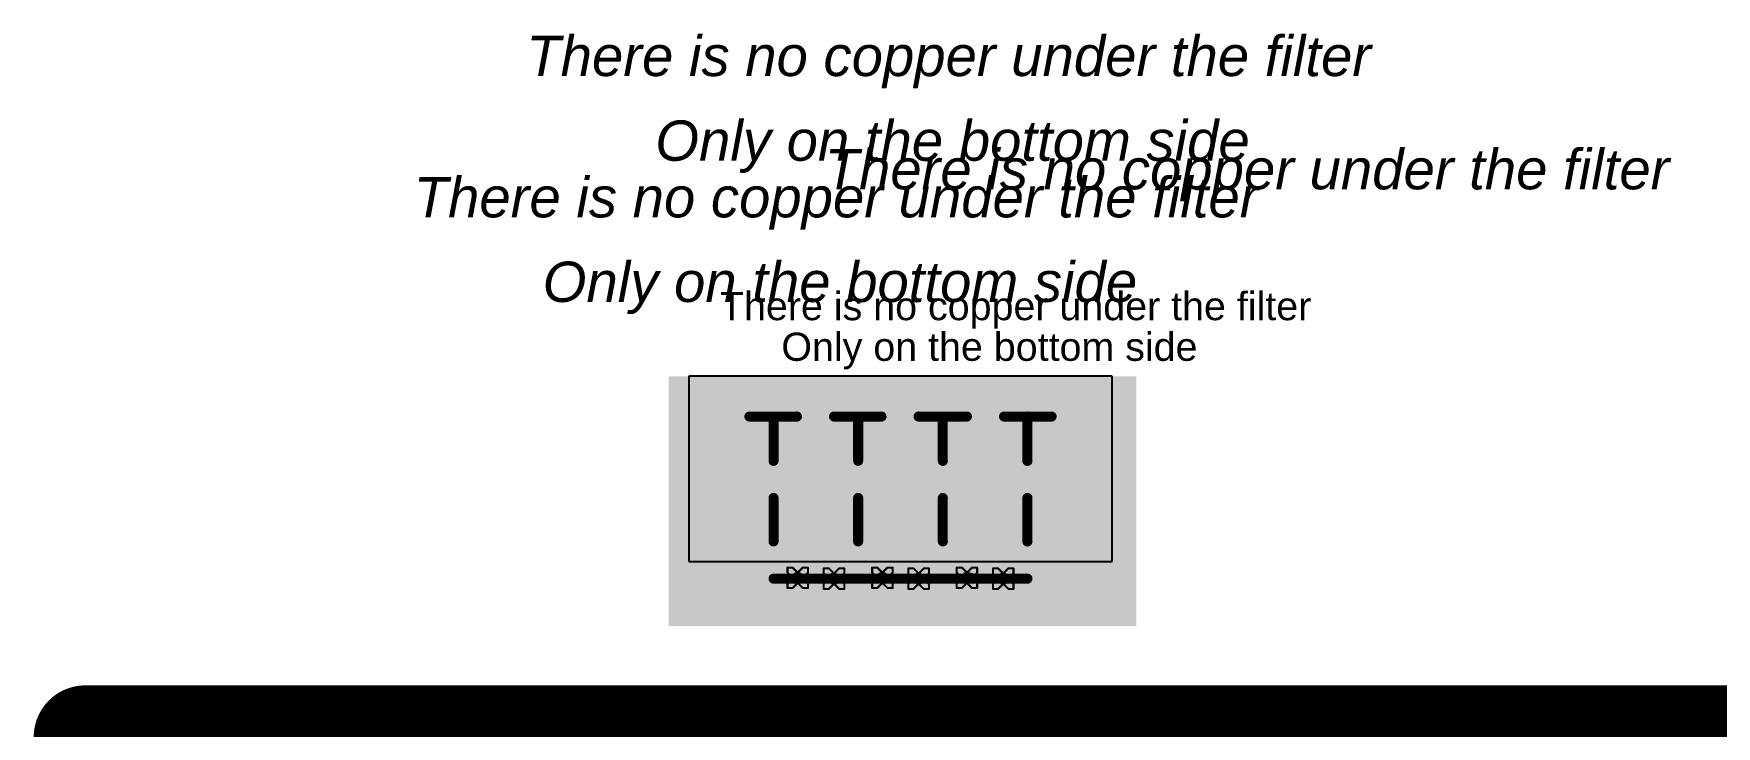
# Model space of a CAD drawing. Header units: inches. Extents: x -0.3 to 12.2, y -3.2 to 4.4.
# Drawn here: x -0.021 to 1.623, y 3.456 to 4.132 of the extents above; entities that cross this region are included whole.
import ezdxf

# ---------------------------------------------------------------- set-up
doc = ezdxf.new("R2010")
doc.units = ezdxf.units.IN
doc.header["$MEASUREMENT"] = 0
for name, color, linetype in [('Board', 76, 'Continuous'), ('Bottom Layer_L8', 5, 'Continuous'), ('FAB_DWG_INFO', 1, 'Continuous'), ('Inner_L3', 76, 'Continuous'), ('Inner_L6', 156, 'Continuous'), ('Keep-Out Layer', 6, 'Continuous'), ('Plane_L2', 76, 'Continuous'), ('Plane_L4', 136, 'Continuous'), ('Plane_L5', 16, 'Continuous'), ('Plane_L7', 216, 'Continuous'), ('Top Overlay', 2, 'Continuous'), ('TOP_L1', 1, 'Continuous'), ('Via Holes', 16, 'Continuous')]:
    doc.layers.add(name, color=color, linetype=linetype)
doc.styles.add('Arial', font='', dxfattribs={"height": 0.2})
doc.styles.add('Arial_Italic', font='', dxfattribs={"height": 0.2})
doc.styles.get('Arial').set_extended_font_data('Arial')
doc.styles.get('Arial_Italic').set_extended_font_data('Arial', italic=True)

msp = doc.modelspace()

# ---------------------------------------------------------------- hatches: boundary and pattern name
at = {"layer": 'Bottom Layer_L8'}
msp.add_hatch(color=5, dxfattribs=at).paths.add_polyline_path([(0.6, 3.5536), (1.0567, 3.5536), (1.0567, 3.7977), (0.6, 3.7977)])
h = msp.add_hatch(color=5, dxfattribs=at)
edge = h.paths.add_edge_path()
edge.add_arc((0.726, 3.6008), 0.0128, 0, 360)
h = msp.add_hatch(color=5, dxfattribs=at)
edge = h.paths.add_edge_path()
edge.add_arc((0.7614, 3.6), 0.0128, 0, 360)
h = msp.add_hatch(color=5, dxfattribs=at)
edge = h.paths.add_edge_path()
edge.add_arc((0.8087, 3.6008), 0.0128, 0, 360)
h = msp.add_hatch(color=5, dxfattribs=at)
edge = h.paths.add_edge_path()
edge.add_arc((0.8441, 3.6), 0.0128, 0, 360)
h = msp.add_hatch(color=5, dxfattribs=at)
edge = h.paths.add_edge_path()
edge.add_arc((0.8913, 3.6008), 0.0128, 0, 360)
h = msp.add_hatch(color=5, dxfattribs=at)
edge = h.paths.add_edge_path()
edge.add_arc((0.9268, 3.6), 0.0128, 0, 360)
at = {"layer": 'Inner_L3'}
h = msp.add_hatch(color=76, dxfattribs=at)
edge = h.paths.add_edge_path()
edge.add_arc((0.726, 3.6008), 0.0128, 0, 360)
h = msp.add_hatch(color=76, dxfattribs=at)
edge = h.paths.add_edge_path()
edge.add_arc((0.7614, 3.6), 0.0128, 0, 360)
h = msp.add_hatch(color=76, dxfattribs=at)
edge = h.paths.add_edge_path()
edge.add_arc((0.8087, 3.6008), 0.0128, 0, 360)
h = msp.add_hatch(color=76, dxfattribs=at)
edge = h.paths.add_edge_path()
edge.add_arc((0.8441, 3.6), 0.0128, 0, 360)
h = msp.add_hatch(color=76, dxfattribs=at)
edge = h.paths.add_edge_path()
edge.add_arc((0.8913, 3.6008), 0.0128, 0, 360)
h = msp.add_hatch(color=76, dxfattribs=at)
edge = h.paths.add_edge_path()
edge.add_arc((0.9268, 3.6), 0.0128, 0, 360)
at = {"layer": 'Inner_L6'}
h = msp.add_hatch(color=156, dxfattribs=at)
edge = h.paths.add_edge_path()
edge.add_arc((0.726, 3.6008), 0.0128, 0, 360)
h = msp.add_hatch(color=156, dxfattribs=at)
edge = h.paths.add_edge_path()
edge.add_arc((0.7614, 3.6), 0.0128, 0, 360)
h = msp.add_hatch(color=156, dxfattribs=at)
edge = h.paths.add_edge_path()
edge.add_arc((0.8087, 3.6008), 0.0128, 0, 360)
h = msp.add_hatch(color=156, dxfattribs=at)
edge = h.paths.add_edge_path()
edge.add_arc((0.8441, 3.6), 0.0128, 0, 360)
h = msp.add_hatch(color=156, dxfattribs=at)
edge = h.paths.add_edge_path()
edge.add_arc((0.8913, 3.6008), 0.0128, 0, 360)
h = msp.add_hatch(color=156, dxfattribs=at)
edge = h.paths.add_edge_path()
edge.add_arc((0.9268, 3.6), 0.0128, 0, 360)
at = {"layer": 'Plane_L2'}
h = msp.add_hatch(color=76, dxfattribs=at)
edge = h.paths.add_edge_path()
edge.add_arc((0.726, 3.6008), 0.0179, 0, 360)
h = msp.add_hatch(color=76, dxfattribs=at)
edge = h.paths.add_edge_path()
edge.add_arc((0.7614, 3.6), 0.0179, 0, 360)
h = msp.add_hatch(color=76, dxfattribs=at)
edge = h.paths.add_edge_path()
edge.add_arc((0.8087, 3.6008), 0.0179, 0, 360)
h = msp.add_hatch(color=76, dxfattribs=at)
edge = h.paths.add_edge_path()
edge.add_arc((0.8441, 3.6), 0.0179, 0, 360)
h = msp.add_hatch(color=76, dxfattribs=at)
edge = h.paths.add_edge_path()
edge.add_arc((0.8913, 3.6008), 0.0179, 0, 360)
h = msp.add_hatch(color=76, dxfattribs=at)
edge = h.paths.add_edge_path()
edge.add_arc((0.9268, 3.6), 0.0179, 0, 360)
at = {"layer": 'Plane_L4'}
h = msp.add_hatch(color=136, dxfattribs=at)
edge = h.paths.add_edge_path()
edge.add_arc((0.726, 3.6008), 0.0179, 0, 360)
h = msp.add_hatch(color=136, dxfattribs=at)
edge = h.paths.add_edge_path()
edge.add_arc((0.7614, 3.6), 0.0179, 0, 360)
h = msp.add_hatch(color=136, dxfattribs=at)
edge = h.paths.add_edge_path()
edge.add_arc((0.8087, 3.6008), 0.0179, 0, 360)
h = msp.add_hatch(color=136, dxfattribs=at)
edge = h.paths.add_edge_path()
edge.add_arc((0.8441, 3.6), 0.0179, 0, 360)
h = msp.add_hatch(color=136, dxfattribs=at)
edge = h.paths.add_edge_path()
edge.add_arc((0.8913, 3.6008), 0.0179, 0, 360)
h = msp.add_hatch(color=136, dxfattribs=at)
edge = h.paths.add_edge_path()
edge.add_arc((0.9268, 3.6), 0.0179, 0, 360)
at = {"layer": 'Plane_L5'}
h = msp.add_hatch(color=16, dxfattribs=at)
edge = h.paths.add_edge_path()
edge.add_arc((0.726, 3.6008), 0.0179, 0, 360)
h = msp.add_hatch(color=16, dxfattribs=at)
edge = h.paths.add_edge_path()
edge.add_arc((0.7614, 3.6), 0.0179, 0, 360)
h = msp.add_hatch(color=16, dxfattribs=at)
edge = h.paths.add_edge_path()
edge.add_arc((0.8087, 3.6008), 0.0179, 0, 360)
h = msp.add_hatch(color=16, dxfattribs=at)
edge = h.paths.add_edge_path()
edge.add_arc((0.8441, 3.6), 0.0179, 0, 360)
h = msp.add_hatch(color=16, dxfattribs=at)
edge = h.paths.add_edge_path()
edge.add_arc((0.8913, 3.6008), 0.0179, 0, 360)
h = msp.add_hatch(color=16, dxfattribs=at)
edge = h.paths.add_edge_path()
edge.add_arc((0.9268, 3.6), 0.0179, 0, 360)
at = {"layer": 'Plane_L7'}
h = msp.add_hatch(color=216, dxfattribs=at)
edge = h.paths.add_edge_path()
edge.add_arc((0.726, 3.6008), 0.0179, 0, 360)
h = msp.add_hatch(color=216, dxfattribs=at)
edge = h.paths.add_edge_path()
edge.add_arc((0.7614, 3.6), 0.0179, 0, 360)
h = msp.add_hatch(color=216, dxfattribs=at)
edge = h.paths.add_edge_path()
edge.add_arc((0.8087, 3.6008), 0.0179, 0, 360)
h = msp.add_hatch(color=216, dxfattribs=at)
edge = h.paths.add_edge_path()
edge.add_arc((0.8441, 3.6), 0.0179, 0, 360)
h = msp.add_hatch(color=216, dxfattribs=at)
edge = h.paths.add_edge_path()
edge.add_arc((0.8913, 3.6008), 0.0179, 0, 360)
h = msp.add_hatch(color=216, dxfattribs=at)
edge = h.paths.add_edge_path()
edge.add_arc((0.9268, 3.6), 0.0179, 0, 360)
at = {"layer": 'TOP_L1'}
h = msp.add_hatch(color=1, dxfattribs=at)
edge = h.paths.add_edge_path()
edge.add_arc((0.726, 3.6008), 0.0128, 0, 360)
h = msp.add_hatch(color=1, dxfattribs=at)
edge = h.paths.add_edge_path()
edge.add_arc((0.7614, 3.6), 0.0128, 0, 360)
h = msp.add_hatch(color=1, dxfattribs=at)
edge = h.paths.add_edge_path()
edge.add_arc((0.8087, 3.6008), 0.0128, 0, 360)
h = msp.add_hatch(color=1, dxfattribs=at)
edge = h.paths.add_edge_path()
edge.add_arc((0.8441, 3.6), 0.0128, 0, 360)
h = msp.add_hatch(color=1, dxfattribs=at)
edge = h.paths.add_edge_path()
edge.add_arc((0.8913, 3.6008), 0.0128, 0, 360)
h = msp.add_hatch(color=1, dxfattribs=at)
edge = h.paths.add_edge_path()
edge.add_arc((0.9268, 3.6), 0.0128, 0, 360)
at = {"layer": 'Via Holes'}
h = msp.add_hatch(color=7, dxfattribs=at)
edge = h.paths.add_edge_path()
edge.add_arc((0.726, 3.6008), 0.00591, 0, 360)
h = msp.add_hatch(color=7, dxfattribs=at)
edge = h.paths.add_edge_path()
edge.add_arc((0.7614, 3.6), 0.00591, 0, 360)
h = msp.add_hatch(color=7, dxfattribs=at)
edge = h.paths.add_edge_path()
edge.add_arc((0.8087, 3.6008), 0.00591, 0, 360)
h = msp.add_hatch(color=7, dxfattribs=at)
edge = h.paths.add_edge_path()
edge.add_arc((0.8441, 3.6), 0.00591, 0, 360)
h = msp.add_hatch(color=7, dxfattribs=at)
edge = h.paths.add_edge_path()
edge.add_arc((0.8913, 3.6008), 0.00591, 0, 360)
h = msp.add_hatch(color=7, dxfattribs=at)
edge = h.paths.add_edge_path()
edge.add_arc((0.9268, 3.6), 0.00591, 0, 360)

# ---------------------------------------------------------------- linework, layer by layer
at = {"layer": 'Board'}
for points in [[(0.0017, 3.4339, 0.001, 0.001, -0.530713), (0.03, 3.4758, 0.001, 0.001, 0)], [(0.03, 3.4758, 0.001, 0.001, 0), (3.967, 3.4758, 0.001, 0.001, 0)], [(0.03, 3.4758, 0.001, 0.001, 0), (0.03, 3.4758, 0.001, 0.001, 0)]]:
    msp.add_lwpolyline(points, format="xyseb", dxfattribs=at)
msp.add_lwpolyline([(0.0298, 3.4758, 0.0005, 0.0005, 1), (0.0303, 3.4758, 0.0005, 0.0005, 1)], format="xyseb", close=True, dxfattribs=at)
msp.add_lwpolyline([(0.0298, 3.4758, 0.0005, 0.0005, 1), (0.0303, 3.4758, 0.0005, 0.0005, 1)], format="xyseb", close=True, dxfattribs=at)
msp.add_lwpolyline([(0.0298, 3.4758, 0.0005, 0.0005, 1), (0.0303, 3.4758, 0.0005, 0.0005, 1)], format="xyseb", close=True, dxfattribs=at)
msp.add_lwpolyline([(0.0298, 3.4758, 0.0005, 0.0005, 1), (0.0303, 3.4758, 0.0005, 0.0005, 1)], format="xyseb", close=True, dxfattribs=at)
at = {"layer": 'Bottom Layer_L8'}
for points in [[(0.726, 3.6008, 0.00984, 0.00984, 0), (0.7268, 3.6, 0.00984, 0.00984, 0)], [(0.7268, 3.6, 0.00984, 0.00984, 0), (0.7614, 3.6, 0.00984, 0.00984, 0)], [(0.8087, 3.6008, 0.00984, 0.00984, 0), (0.8094, 3.6, 0.00984, 0.00984, 0)], [(0.8094, 3.6, 0.00984, 0.00984, 0), (0.8441, 3.6, 0.00984, 0.00984, 0)], [(0.8913, 3.6008, 0.00984, 0.00984, 0), (0.8953, 3.6008, 0.00984, 0.00984, 0)], [(0.8953, 3.6008, 0.00984, 0.00984, 0), (0.8961, 3.6, 0.00984, 0.00984, 0)], [(0.8961, 3.6, 0.00984, 0.00984, 0), (0.9268, 3.6, 0.00984, 0.00984, 0)]]:
    msp.add_lwpolyline(points, format="xyseb", dxfattribs=at)
for points in [[(0.7235, 3.6008, 0.00492, 0.00492, 1), (0.7284, 3.6008, 0.00492, 0.00492, 1)], [(0.7243, 3.6, 0.00492, 0.00492, 1), (0.7292, 3.6, 0.00492, 0.00492, 1)], [(0.7243, 3.6, 0.00492, 0.00492, 1), (0.7292, 3.6, 0.00492, 0.00492, 1)], [(0.759, 3.6, 0.00492, 0.00492, 1), (0.7639, 3.6, 0.00492, 0.00492, 1)], [(0.8062, 3.6008, 0.00492, 0.00492, 1), (0.8111, 3.6008, 0.00492, 0.00492, 1)], [(0.807, 3.6, 0.00492, 0.00492, 1), (0.8119, 3.6, 0.00492, 0.00492, 1)], [(0.807, 3.6, 0.00492, 0.00492, 1), (0.8119, 3.6, 0.00492, 0.00492, 1)], [(0.8416, 3.6, 0.00492, 0.00492, 1), (0.8466, 3.6, 0.00492, 0.00492, 1)], [(0.8889, 3.6008, 0.00492, 0.00492, 1), (0.8938, 3.6008, 0.00492, 0.00492, 1)], [(0.8928, 3.6008, 0.00492, 0.00492, 1), (0.8977, 3.6008, 0.00492, 0.00492, 1)], [(0.8928, 3.6008, 0.00492, 0.00492, 1), (0.8977, 3.6008, 0.00492, 0.00492, 1)], [(0.8936, 3.6, 0.00492, 0.00492, 1), (0.8985, 3.6, 0.00492, 0.00492, 1)], [(0.8936, 3.6, 0.00492, 0.00492, 1), (0.8985, 3.6, 0.00492, 0.00492, 1)], [(0.9243, 3.6, 0.00492, 0.00492, 1), (0.9292, 3.6, 0.00492, 0.00492, 1)]]:
    msp.add_lwpolyline(points, format="xyseb", close=True, dxfattribs=at)
at = {"layer": 'FAB_DWG_INFO'}
for points in [[(0.716, 3.6058, 0.002, 0.002, 0), (0.716, 3.6108, 0.002, 0.002, 0)], [(0.716, 3.6108, 0.002, 0.002, 0), (0.721, 3.6108, 0.002, 0.002, 0)], [(0.716, 3.6058, 0.002, 0.002, 0), (0.721, 3.6008, 0.002, 0.002, 0)], [(0.716, 3.5958, 0.002, 0.002, 0), (0.721, 3.6008, 0.002, 0.002, 0)], [(0.721, 3.6108, 0.002, 0.002, 0), (0.726, 3.6058, 0.002, 0.002, 0)], [(0.726, 3.6058, 0.002, 0.002, 0), (0.731, 3.6108, 0.002, 0.002, 0)], [(0.731, 3.6108, 0.002, 0.002, 0), (0.736, 3.6108, 0.002, 0.002, 0)], [(0.731, 3.6008, 0.002, 0.002, 0), (0.736, 3.6058, 0.002, 0.002, 0)], [(0.731, 3.6008, 0.002, 0.002, 0), (0.736, 3.5958, 0.002, 0.002, 0)], [(0.736, 3.6058, 0.002, 0.002, 0), (0.736, 3.6108, 0.002, 0.002, 0)], [(0.7514, 3.605, 0.002, 0.002, 0), (0.7514, 3.61, 0.002, 0.002, 0)], [(0.7514, 3.61, 0.002, 0.002, 0), (0.7564, 3.61, 0.002, 0.002, 0)], [(0.7514, 3.605, 0.002, 0.002, 0), (0.7564, 3.6, 0.002, 0.002, 0)], [(0.7514, 3.595, 0.002, 0.002, 0), (0.7564, 3.6, 0.002, 0.002, 0)], [(0.7564, 3.61, 0.002, 0.002, 0), (0.7614, 3.605, 0.002, 0.002, 0)], [(0.7614, 3.605, 0.002, 0.002, 0), (0.7664, 3.61, 0.002, 0.002, 0)], [(0.7664, 3.61, 0.002, 0.002, 0), (0.7714, 3.61, 0.002, 0.002, 0)], [(0.7664, 3.6, 0.002, 0.002, 0), (0.7714, 3.605, 0.002, 0.002, 0)], [(0.7664, 3.6, 0.002, 0.002, 0), (0.7714, 3.595, 0.002, 0.002, 0)], [(0.7714, 3.605, 0.002, 0.002, 0), (0.7714, 3.61, 0.002, 0.002, 0)], [(0.7987, 3.6058, 0.002, 0.002, 0), (0.7987, 3.6108, 0.002, 0.002, 0)], [(0.7987, 3.6108, 0.002, 0.002, 0), (0.8037, 3.6108, 0.002, 0.002, 0)], [(0.7987, 3.6058, 0.002, 0.002, 0), (0.8037, 3.6008, 0.002, 0.002, 0)], [(0.7987, 3.5958, 0.002, 0.002, 0), (0.8037, 3.6008, 0.002, 0.002, 0)], [(0.8037, 3.6108, 0.002, 0.002, 0), (0.8087, 3.6058, 0.002, 0.002, 0)], [(0.8087, 3.6058, 0.002, 0.002, 0), (0.8137, 3.6108, 0.002, 0.002, 0)], [(0.8137, 3.6108, 0.002, 0.002, 0), (0.8187, 3.6108, 0.002, 0.002, 0)], [(0.8137, 3.6008, 0.002, 0.002, 0), (0.8187, 3.6058, 0.002, 0.002, 0)], [(0.8137, 3.6008, 0.002, 0.002, 0), (0.8187, 3.5958, 0.002, 0.002, 0)], [(0.8187, 3.6058, 0.002, 0.002, 0), (0.8187, 3.6108, 0.002, 0.002, 0)], [(0.8341, 3.605, 0.002, 0.002, 0), (0.8341, 3.61, 0.002, 0.002, 0)], [(0.8341, 3.61, 0.002, 0.002, 0), (0.8391, 3.61, 0.002, 0.002, 0)], [(0.8341, 3.605, 0.002, 0.002, 0), (0.8391, 3.6, 0.002, 0.002, 0)], [(0.8341, 3.595, 0.002, 0.002, 0), (0.8391, 3.6, 0.002, 0.002, 0)], [(0.8391, 3.61, 0.002, 0.002, 0), (0.8441, 3.605, 0.002, 0.002, 0)], [(0.8441, 3.605, 0.002, 0.002, 0), (0.8491, 3.61, 0.002, 0.002, 0)], [(0.8491, 3.61, 0.002, 0.002, 0), (0.8541, 3.61, 0.002, 0.002, 0)], [(0.8491, 3.6, 0.002, 0.002, 0), (0.8541, 3.605, 0.002, 0.002, 0)], [(0.8491, 3.6, 0.002, 0.002, 0), (0.8541, 3.595, 0.002, 0.002, 0)], [(0.8541, 3.605, 0.002, 0.002, 0), (0.8541, 3.61, 0.002, 0.002, 0)], [(0.8813, 3.6058, 0.002, 0.002, 0), (0.8813, 3.6108, 0.002, 0.002, 0)], [(0.8813, 3.6108, 0.002, 0.002, 0), (0.8863, 3.6108, 0.002, 0.002, 0)], [(0.8813, 3.6058, 0.002, 0.002, 0), (0.8863, 3.6008, 0.002, 0.002, 0)], [(0.8813, 3.5958, 0.002, 0.002, 0), (0.8863, 3.6008, 0.002, 0.002, 0)], [(0.8863, 3.6108, 0.002, 0.002, 0), (0.8913, 3.6058, 0.002, 0.002, 0)], [(0.8913, 3.6058, 0.002, 0.002, 0), (0.8963, 3.6108, 0.002, 0.002, 0)], [(0.8963, 3.6108, 0.002, 0.002, 0), (0.9013, 3.6108, 0.002, 0.002, 0)], [(0.8963, 3.6008, 0.002, 0.002, 0), (0.9013, 3.6058, 0.002, 0.002, 0)], [(0.8963, 3.6008, 0.002, 0.002, 0), (0.9013, 3.5958, 0.002, 0.002, 0)], [(0.9013, 3.6058, 0.002, 0.002, 0), (0.9013, 3.6108, 0.002, 0.002, 0)], [(0.9168, 3.605, 0.002, 0.002, 0), (0.9168, 3.61, 0.002, 0.002, 0)], [(0.9168, 3.61, 0.002, 0.002, 0), (0.9218, 3.61, 0.002, 0.002, 0)], [(0.9168, 3.605, 0.002, 0.002, 0), (0.9218, 3.6, 0.002, 0.002, 0)], [(0.9168, 3.595, 0.002, 0.002, 0), (0.9218, 3.6, 0.002, 0.002, 0)], [(0.9218, 3.61, 0.002, 0.002, 0), (0.9268, 3.605, 0.002, 0.002, 0)], [(0.9268, 3.605, 0.002, 0.002, 0), (0.9318, 3.61, 0.002, 0.002, 0)], [(0.9318, 3.61, 0.002, 0.002, 0), (0.9368, 3.61, 0.002, 0.002, 0)], [(0.9318, 3.6, 0.002, 0.002, 0), (0.9368, 3.605, 0.002, 0.002, 0)], [(0.9318, 3.6, 0.002, 0.002, 0), (0.9368, 3.595, 0.002, 0.002, 0)], [(0.9368, 3.605, 0.002, 0.002, 0), (0.9368, 3.61, 0.002, 0.002, 0)], [(0.716, 3.5908, 0.002, 0.002, 0), (0.716, 3.5958, 0.002, 0.002, 0)], [(0.716, 3.5908, 0.002, 0.002, 0), (0.721, 3.5908, 0.002, 0.002, 0)], [(0.721, 3.5908, 0.002, 0.002, 0), (0.726, 3.5958, 0.002, 0.002, 0)], [(0.726, 3.5958, 0.002, 0.002, 0), (0.731, 3.5908, 0.002, 0.002, 0)], [(0.731, 3.5908, 0.002, 0.002, 0), (0.736, 3.5908, 0.002, 0.002, 0)], [(0.736, 3.5908, 0.002, 0.002, 0), (0.736, 3.5958, 0.002, 0.002, 0)], [(0.7514, 3.59, 0.002, 0.002, 0), (0.7514, 3.595, 0.002, 0.002, 0)], [(0.7514, 3.59, 0.002, 0.002, 0), (0.7564, 3.59, 0.002, 0.002, 0)], [(0.7564, 3.59, 0.002, 0.002, 0), (0.7614, 3.595, 0.002, 0.002, 0)], [(0.7614, 3.595, 0.002, 0.002, 0), (0.7664, 3.59, 0.002, 0.002, 0)], [(0.7664, 3.59, 0.002, 0.002, 0), (0.7714, 3.59, 0.002, 0.002, 0)], [(0.7714, 3.59, 0.002, 0.002, 0), (0.7714, 3.595, 0.002, 0.002, 0)], [(0.7987, 3.5908, 0.002, 0.002, 0), (0.7987, 3.5958, 0.002, 0.002, 0)], [(0.7987, 3.5908, 0.002, 0.002, 0), (0.8037, 3.5908, 0.002, 0.002, 0)], [(0.8037, 3.5908, 0.002, 0.002, 0), (0.8087, 3.5958, 0.002, 0.002, 0)], [(0.8087, 3.5958, 0.002, 0.002, 0), (0.8137, 3.5908, 0.002, 0.002, 0)], [(0.8137, 3.5908, 0.002, 0.002, 0), (0.8187, 3.5908, 0.002, 0.002, 0)], [(0.8187, 3.5908, 0.002, 0.002, 0), (0.8187, 3.5958, 0.002, 0.002, 0)], [(0.8341, 3.59, 0.002, 0.002, 0), (0.8341, 3.595, 0.002, 0.002, 0)], [(0.8341, 3.59, 0.002, 0.002, 0), (0.8391, 3.59, 0.002, 0.002, 0)], [(0.8391, 3.59, 0.002, 0.002, 0), (0.8441, 3.595, 0.002, 0.002, 0)], [(0.8441, 3.595, 0.002, 0.002, 0), (0.8491, 3.59, 0.002, 0.002, 0)], [(0.8491, 3.59, 0.002, 0.002, 0), (0.8541, 3.59, 0.002, 0.002, 0)], [(0.8541, 3.59, 0.002, 0.002, 0), (0.8541, 3.595, 0.002, 0.002, 0)], [(0.8813, 3.5908, 0.002, 0.002, 0), (0.8813, 3.5958, 0.002, 0.002, 0)], [(0.8813, 3.5908, 0.002, 0.002, 0), (0.8863, 3.5908, 0.002, 0.002, 0)], [(0.8863, 3.5908, 0.002, 0.002, 0), (0.8913, 3.5958, 0.002, 0.002, 0)], [(0.8913, 3.5958, 0.002, 0.002, 0), (0.8963, 3.5908, 0.002, 0.002, 0)], [(0.8963, 3.5908, 0.002, 0.002, 0), (0.9013, 3.5908, 0.002, 0.002, 0)], [(0.9013, 3.5908, 0.002, 0.002, 0), (0.9013, 3.5958, 0.002, 0.002, 0)], [(0.9168, 3.59, 0.002, 0.002, 0), (0.9168, 3.595, 0.002, 0.002, 0)], [(0.9168, 3.59, 0.002, 0.002, 0), (0.9218, 3.59, 0.002, 0.002, 0)], [(0.9218, 3.59, 0.002, 0.002, 0), (0.9268, 3.595, 0.002, 0.002, 0)], [(0.9268, 3.595, 0.002, 0.002, 0), (0.9318, 3.59, 0.002, 0.002, 0)], [(0.9318, 3.59, 0.002, 0.002, 0), (0.9368, 3.59, 0.002, 0.002, 0)], [(0.9368, 3.59, 0.002, 0.002, 0), (0.9368, 3.595, 0.002, 0.002, 0)]]:
    msp.add_lwpolyline(points, format="xyseb", dxfattribs=at)
for points in [[(0.7155, 3.6108, 0.001, 0.001, 1), (0.7165, 3.6108, 0.001, 0.001, 1)], [(0.7155, 3.6108, 0.001, 0.001, 1), (0.7165, 3.6108, 0.001, 0.001, 1)], [(0.7155, 3.6058, 0.001, 0.001, 1), (0.7165, 3.6058, 0.001, 0.001, 1)], [(0.7155, 3.6058, 0.001, 0.001, 1), (0.7165, 3.6058, 0.001, 0.001, 1)], [(0.7205, 3.6108, 0.001, 0.001, 1), (0.7215, 3.6108, 0.001, 0.001, 1)], [(0.7205, 3.6108, 0.001, 0.001, 1), (0.7215, 3.6108, 0.001, 0.001, 1)], [(0.7205, 3.6008, 0.001, 0.001, 1), (0.7215, 3.6008, 0.001, 0.001, 1)], [(0.7205, 3.6008, 0.001, 0.001, 1), (0.7215, 3.6008, 0.001, 0.001, 1)], [(0.7255, 3.6058, 0.001, 0.001, 1), (0.7265, 3.6058, 0.001, 0.001, 1)], [(0.7255, 3.6058, 0.001, 0.001, 1), (0.7265, 3.6058, 0.001, 0.001, 1)], [(0.7305, 3.6108, 0.001, 0.001, 1), (0.7315, 3.6108, 0.001, 0.001, 1)], [(0.7305, 3.6108, 0.001, 0.001, 1), (0.7315, 3.6108, 0.001, 0.001, 1)], [(0.7305, 3.6008, 0.001, 0.001, 1), (0.7315, 3.6008, 0.001, 0.001, 1)], [(0.7305, 3.6008, 0.001, 0.001, 1), (0.7315, 3.6008, 0.001, 0.001, 1)], [(0.7355, 3.6108, 0.001, 0.001, 1), (0.7365, 3.6108, 0.001, 0.001, 1)], [(0.7355, 3.6108, 0.001, 0.001, 1), (0.7365, 3.6108, 0.001, 0.001, 1)], [(0.7355, 3.6058, 0.001, 0.001, 1), (0.7365, 3.6058, 0.001, 0.001, 1)], [(0.7355, 3.6058, 0.001, 0.001, 1), (0.7365, 3.6058, 0.001, 0.001, 1)], [(0.7509, 3.61, 0.001, 0.001, 1), (0.7519, 3.61, 0.001, 0.001, 1)], [(0.7509, 3.61, 0.001, 0.001, 1), (0.7519, 3.61, 0.001, 0.001, 1)], [(0.7509, 3.605, 0.001, 0.001, 1), (0.7519, 3.605, 0.001, 0.001, 1)], [(0.7509, 3.605, 0.001, 0.001, 1), (0.7519, 3.605, 0.001, 0.001, 1)], [(0.7559, 3.61, 0.001, 0.001, 1), (0.7569, 3.61, 0.001, 0.001, 1)], [(0.7559, 3.61, 0.001, 0.001, 1), (0.7569, 3.61, 0.001, 0.001, 1)], [(0.7559, 3.6, 0.001, 0.001, 1), (0.7569, 3.6, 0.001, 0.001, 1)], [(0.7559, 3.6, 0.001, 0.001, 1), (0.7569, 3.6, 0.001, 0.001, 1)], [(0.7609, 3.605, 0.001, 0.001, 1), (0.7619, 3.605, 0.001, 0.001, 1)], [(0.7609, 3.605, 0.001, 0.001, 1), (0.7619, 3.605, 0.001, 0.001, 1)], [(0.7659, 3.61, 0.001, 0.001, 1), (0.7669, 3.61, 0.001, 0.001, 1)], [(0.7659, 3.61, 0.001, 0.001, 1), (0.7669, 3.61, 0.001, 0.001, 1)], [(0.7659, 3.6, 0.001, 0.001, 1), (0.7669, 3.6, 0.001, 0.001, 1)], [(0.7659, 3.6, 0.001, 0.001, 1), (0.7669, 3.6, 0.001, 0.001, 1)], [(0.7709, 3.61, 0.001, 0.001, 1), (0.7719, 3.61, 0.001, 0.001, 1)], [(0.7709, 3.61, 0.001, 0.001, 1), (0.7719, 3.61, 0.001, 0.001, 1)], [(0.7709, 3.605, 0.001, 0.001, 1), (0.7719, 3.605, 0.001, 0.001, 1)], [(0.7709, 3.605, 0.001, 0.001, 1), (0.7719, 3.605, 0.001, 0.001, 1)], [(0.7982, 3.6108, 0.001, 0.001, 1), (0.7992, 3.6108, 0.001, 0.001, 1)], [(0.7982, 3.6108, 0.001, 0.001, 1), (0.7992, 3.6108, 0.001, 0.001, 1)], [(0.7982, 3.6058, 0.001, 0.001, 1), (0.7992, 3.6058, 0.001, 0.001, 1)], [(0.7982, 3.6058, 0.001, 0.001, 1), (0.7992, 3.6058, 0.001, 0.001, 1)], [(0.8032, 3.6108, 0.001, 0.001, 1), (0.8042, 3.6108, 0.001, 0.001, 1)], [(0.8032, 3.6108, 0.001, 0.001, 1), (0.8042, 3.6108, 0.001, 0.001, 1)], [(0.8032, 3.6008, 0.001, 0.001, 1), (0.8042, 3.6008, 0.001, 0.001, 1)], [(0.8032, 3.6008, 0.001, 0.001, 1), (0.8042, 3.6008, 0.001, 0.001, 1)], [(0.8082, 3.6058, 0.001, 0.001, 1), (0.8092, 3.6058, 0.001, 0.001, 1)], [(0.8082, 3.6058, 0.001, 0.001, 1), (0.8092, 3.6058, 0.001, 0.001, 1)], [(0.8132, 3.6108, 0.001, 0.001, 1), (0.8142, 3.6108, 0.001, 0.001, 1)], [(0.8132, 3.6108, 0.001, 0.001, 1), (0.8142, 3.6108, 0.001, 0.001, 1)], [(0.8132, 3.6008, 0.001, 0.001, 1), (0.8142, 3.6008, 0.001, 0.001, 1)], [(0.8132, 3.6008, 0.001, 0.001, 1), (0.8142, 3.6008, 0.001, 0.001, 1)], [(0.8182, 3.6108, 0.001, 0.001, 1), (0.8192, 3.6108, 0.001, 0.001, 1)], [(0.8182, 3.6108, 0.001, 0.001, 1), (0.8192, 3.6108, 0.001, 0.001, 1)], [(0.8182, 3.6058, 0.001, 0.001, 1), (0.8192, 3.6058, 0.001, 0.001, 1)], [(0.8182, 3.6058, 0.001, 0.001, 1), (0.8192, 3.6058, 0.001, 0.001, 1)], [(0.8336, 3.61, 0.001, 0.001, 1), (0.8346, 3.61, 0.001, 0.001, 1)], [(0.8336, 3.61, 0.001, 0.001, 1), (0.8346, 3.61, 0.001, 0.001, 1)], [(0.8336, 3.605, 0.001, 0.001, 1), (0.8346, 3.605, 0.001, 0.001, 1)], [(0.8336, 3.605, 0.001, 0.001, 1), (0.8346, 3.605, 0.001, 0.001, 1)], [(0.8386, 3.61, 0.001, 0.001, 1), (0.8396, 3.61, 0.001, 0.001, 1)], [(0.8386, 3.61, 0.001, 0.001, 1), (0.8396, 3.61, 0.001, 0.001, 1)], [(0.8386, 3.6, 0.001, 0.001, 1), (0.8396, 3.6, 0.001, 0.001, 1)], [(0.8386, 3.6, 0.001, 0.001, 1), (0.8396, 3.6, 0.001, 0.001, 1)], [(0.8436, 3.605, 0.001, 0.001, 1), (0.8446, 3.605, 0.001, 0.001, 1)], [(0.8436, 3.605, 0.001, 0.001, 1), (0.8446, 3.605, 0.001, 0.001, 1)], [(0.8486, 3.61, 0.001, 0.001, 1), (0.8496, 3.61, 0.001, 0.001, 1)], [(0.8486, 3.61, 0.001, 0.001, 1), (0.8496, 3.61, 0.001, 0.001, 1)], [(0.8486, 3.6, 0.001, 0.001, 1), (0.8496, 3.6, 0.001, 0.001, 1)], [(0.8486, 3.6, 0.001, 0.001, 1), (0.8496, 3.6, 0.001, 0.001, 1)], [(0.8536, 3.61, 0.001, 0.001, 1), (0.8546, 3.61, 0.001, 0.001, 1)], [(0.8536, 3.61, 0.001, 0.001, 1), (0.8546, 3.61, 0.001, 0.001, 1)], [(0.8536, 3.605, 0.001, 0.001, 1), (0.8546, 3.605, 0.001, 0.001, 1)], [(0.8536, 3.605, 0.001, 0.001, 1), (0.8546, 3.605, 0.001, 0.001, 1)], [(0.8808, 3.6108, 0.001, 0.001, 1), (0.8818, 3.6108, 0.001, 0.001, 1)], [(0.8808, 3.6108, 0.001, 0.001, 1), (0.8818, 3.6108, 0.001, 0.001, 1)], [(0.8808, 3.6058, 0.001, 0.001, 1), (0.8818, 3.6058, 0.001, 0.001, 1)], [(0.8808, 3.6058, 0.001, 0.001, 1), (0.8818, 3.6058, 0.001, 0.001, 1)], [(0.8858, 3.6108, 0.001, 0.001, 1), (0.8868, 3.6108, 0.001, 0.001, 1)], [(0.8858, 3.6108, 0.001, 0.001, 1), (0.8868, 3.6108, 0.001, 0.001, 1)], [(0.8858, 3.6008, 0.001, 0.001, 1), (0.8868, 3.6008, 0.001, 0.001, 1)], [(0.8858, 3.6008, 0.001, 0.001, 1), (0.8868, 3.6008, 0.001, 0.001, 1)], [(0.8908, 3.6058, 0.001, 0.001, 1), (0.8918, 3.6058, 0.001, 0.001, 1)], [(0.8908, 3.6058, 0.001, 0.001, 1), (0.8918, 3.6058, 0.001, 0.001, 1)], [(0.8958, 3.6108, 0.001, 0.001, 1), (0.8968, 3.6108, 0.001, 0.001, 1)], [(0.8958, 3.6108, 0.001, 0.001, 1), (0.8968, 3.6108, 0.001, 0.001, 1)], [(0.8958, 3.6008, 0.001, 0.001, 1), (0.8968, 3.6008, 0.001, 0.001, 1)], [(0.8958, 3.6008, 0.001, 0.001, 1), (0.8968, 3.6008, 0.001, 0.001, 1)], [(0.9008, 3.6108, 0.001, 0.001, 1), (0.9018, 3.6108, 0.001, 0.001, 1)], [(0.9008, 3.6108, 0.001, 0.001, 1), (0.9018, 3.6108, 0.001, 0.001, 1)], [(0.9008, 3.6058, 0.001, 0.001, 1), (0.9018, 3.6058, 0.001, 0.001, 1)], [(0.9008, 3.6058, 0.001, 0.001, 1), (0.9018, 3.6058, 0.001, 0.001, 1)], [(0.9163, 3.61, 0.001, 0.001, 1), (0.9173, 3.61, 0.001, 0.001, 1)], [(0.9163, 3.61, 0.001, 0.001, 1), (0.9173, 3.61, 0.001, 0.001, 1)], [(0.9163, 3.605, 0.001, 0.001, 1), (0.9173, 3.605, 0.001, 0.001, 1)], [(0.9163, 3.605, 0.001, 0.001, 1), (0.9173, 3.605, 0.001, 0.001, 1)], [(0.9213, 3.61, 0.001, 0.001, 1), (0.9223, 3.61, 0.001, 0.001, 1)], [(0.9213, 3.61, 0.001, 0.001, 1), (0.9223, 3.61, 0.001, 0.001, 1)], [(0.9213, 3.6, 0.001, 0.001, 1), (0.9223, 3.6, 0.001, 0.001, 1)], [(0.9213, 3.6, 0.001, 0.001, 1), (0.9223, 3.6, 0.001, 0.001, 1)], [(0.9263, 3.605, 0.001, 0.001, 1), (0.9273, 3.605, 0.001, 0.001, 1)], [(0.9263, 3.605, 0.001, 0.001, 1), (0.9273, 3.605, 0.001, 0.001, 1)], [(0.9313, 3.61, 0.001, 0.001, 1), (0.9323, 3.61, 0.001, 0.001, 1)], [(0.9313, 3.61, 0.001, 0.001, 1), (0.9323, 3.61, 0.001, 0.001, 1)], [(0.9313, 3.6, 0.001, 0.001, 1), (0.9323, 3.6, 0.001, 0.001, 1)], [(0.9313, 3.6, 0.001, 0.001, 1), (0.9323, 3.6, 0.001, 0.001, 1)], [(0.9363, 3.61, 0.001, 0.001, 1), (0.9373, 3.61, 0.001, 0.001, 1)], [(0.9363, 3.61, 0.001, 0.001, 1), (0.9373, 3.61, 0.001, 0.001, 1)], [(0.9363, 3.605, 0.001, 0.001, 1), (0.9373, 3.605, 0.001, 0.001, 1)], [(0.9363, 3.605, 0.001, 0.001, 1), (0.9373, 3.605, 0.001, 0.001, 1)], [(0.7155, 3.5958, 0.001, 0.001, 1), (0.7165, 3.5958, 0.001, 0.001, 1)], [(0.7155, 3.5958, 0.001, 0.001, 1), (0.7165, 3.5958, 0.001, 0.001, 1)], [(0.7155, 3.5908, 0.001, 0.001, 1), (0.7165, 3.5908, 0.001, 0.001, 1)], [(0.7155, 3.5908, 0.001, 0.001, 1), (0.7165, 3.5908, 0.001, 0.001, 1)], [(0.7205, 3.5908, 0.001, 0.001, 1), (0.7215, 3.5908, 0.001, 0.001, 1)], [(0.7205, 3.5908, 0.001, 0.001, 1), (0.7215, 3.5908, 0.001, 0.001, 1)], [(0.7255, 3.5958, 0.001, 0.001, 1), (0.7265, 3.5958, 0.001, 0.001, 1)], [(0.7255, 3.5958, 0.001, 0.001, 1), (0.7265, 3.5958, 0.001, 0.001, 1)], [(0.7305, 3.5908, 0.001, 0.001, 1), (0.7315, 3.5908, 0.001, 0.001, 1)], [(0.7305, 3.5908, 0.001, 0.001, 1), (0.7315, 3.5908, 0.001, 0.001, 1)], [(0.7355, 3.5958, 0.001, 0.001, 1), (0.7365, 3.5958, 0.001, 0.001, 1)], [(0.7355, 3.5958, 0.001, 0.001, 1), (0.7365, 3.5958, 0.001, 0.001, 1)], [(0.7355, 3.5908, 0.001, 0.001, 1), (0.7365, 3.5908, 0.001, 0.001, 1)], [(0.7355, 3.5908, 0.001, 0.001, 1), (0.7365, 3.5908, 0.001, 0.001, 1)], [(0.7509, 3.595, 0.001, 0.001, 1), (0.7519, 3.595, 0.001, 0.001, 1)], [(0.7509, 3.595, 0.001, 0.001, 1), (0.7519, 3.595, 0.001, 0.001, 1)], [(0.7509, 3.59, 0.001, 0.001, 1), (0.7519, 3.59, 0.001, 0.001, 1)], [(0.7509, 3.59, 0.001, 0.001, 1), (0.7519, 3.59, 0.001, 0.001, 1)], [(0.7559, 3.59, 0.001, 0.001, 1), (0.7569, 3.59, 0.001, 0.001, 1)], [(0.7559, 3.59, 0.001, 0.001, 1), (0.7569, 3.59, 0.001, 0.001, 1)], [(0.7609, 3.595, 0.001, 0.001, 1), (0.7619, 3.595, 0.001, 0.001, 1)], [(0.7609, 3.595, 0.001, 0.001, 1), (0.7619, 3.595, 0.001, 0.001, 1)], [(0.7659, 3.59, 0.001, 0.001, 1), (0.7669, 3.59, 0.001, 0.001, 1)], [(0.7659, 3.59, 0.001, 0.001, 1), (0.7669, 3.59, 0.001, 0.001, 1)], [(0.7709, 3.595, 0.001, 0.001, 1), (0.7719, 3.595, 0.001, 0.001, 1)], [(0.7709, 3.595, 0.001, 0.001, 1), (0.7719, 3.595, 0.001, 0.001, 1)], [(0.7709, 3.59, 0.001, 0.001, 1), (0.7719, 3.59, 0.001, 0.001, 1)], [(0.7709, 3.59, 0.001, 0.001, 1), (0.7719, 3.59, 0.001, 0.001, 1)], [(0.7982, 3.5958, 0.001, 0.001, 1), (0.7992, 3.5958, 0.001, 0.001, 1)], [(0.7982, 3.5958, 0.001, 0.001, 1), (0.7992, 3.5958, 0.001, 0.001, 1)], [(0.7982, 3.5908, 0.001, 0.001, 1), (0.7992, 3.5908, 0.001, 0.001, 1)], [(0.7982, 3.5908, 0.001, 0.001, 1), (0.7992, 3.5908, 0.001, 0.001, 1)], [(0.8032, 3.5908, 0.001, 0.001, 1), (0.8042, 3.5908, 0.001, 0.001, 1)], [(0.8032, 3.5908, 0.001, 0.001, 1), (0.8042, 3.5908, 0.001, 0.001, 1)], [(0.8082, 3.5958, 0.001, 0.001, 1), (0.8092, 3.5958, 0.001, 0.001, 1)], [(0.8082, 3.5958, 0.001, 0.001, 1), (0.8092, 3.5958, 0.001, 0.001, 1)], [(0.8132, 3.5908, 0.001, 0.001, 1), (0.8142, 3.5908, 0.001, 0.001, 1)], [(0.8132, 3.5908, 0.001, 0.001, 1), (0.8142, 3.5908, 0.001, 0.001, 1)], [(0.8182, 3.5958, 0.001, 0.001, 1), (0.8192, 3.5958, 0.001, 0.001, 1)], [(0.8182, 3.5958, 0.001, 0.001, 1), (0.8192, 3.5958, 0.001, 0.001, 1)], [(0.8182, 3.5908, 0.001, 0.001, 1), (0.8192, 3.5908, 0.001, 0.001, 1)], [(0.8182, 3.5908, 0.001, 0.001, 1), (0.8192, 3.5908, 0.001, 0.001, 1)], [(0.8336, 3.595, 0.001, 0.001, 1), (0.8346, 3.595, 0.001, 0.001, 1)], [(0.8336, 3.595, 0.001, 0.001, 1), (0.8346, 3.595, 0.001, 0.001, 1)], [(0.8336, 3.59, 0.001, 0.001, 1), (0.8346, 3.59, 0.001, 0.001, 1)], [(0.8336, 3.59, 0.001, 0.001, 1), (0.8346, 3.59, 0.001, 0.001, 1)], [(0.8386, 3.59, 0.001, 0.001, 1), (0.8396, 3.59, 0.001, 0.001, 1)], [(0.8386, 3.59, 0.001, 0.001, 1), (0.8396, 3.59, 0.001, 0.001, 1)], [(0.8436, 3.595, 0.001, 0.001, 1), (0.8446, 3.595, 0.001, 0.001, 1)], [(0.8436, 3.595, 0.001, 0.001, 1), (0.8446, 3.595, 0.001, 0.001, 1)], [(0.8486, 3.59, 0.001, 0.001, 1), (0.8496, 3.59, 0.001, 0.001, 1)], [(0.8486, 3.59, 0.001, 0.001, 1), (0.8496, 3.59, 0.001, 0.001, 1)], [(0.8536, 3.595, 0.001, 0.001, 1), (0.8546, 3.595, 0.001, 0.001, 1)], [(0.8536, 3.595, 0.001, 0.001, 1), (0.8546, 3.595, 0.001, 0.001, 1)], [(0.8536, 3.59, 0.001, 0.001, 1), (0.8546, 3.59, 0.001, 0.001, 1)], [(0.8536, 3.59, 0.001, 0.001, 1), (0.8546, 3.59, 0.001, 0.001, 1)], [(0.8808, 3.5958, 0.001, 0.001, 1), (0.8818, 3.5958, 0.001, 0.001, 1)], [(0.8808, 3.5958, 0.001, 0.001, 1), (0.8818, 3.5958, 0.001, 0.001, 1)], [(0.8808, 3.5908, 0.001, 0.001, 1), (0.8818, 3.5908, 0.001, 0.001, 1)], [(0.8808, 3.5908, 0.001, 0.001, 1), (0.8818, 3.5908, 0.001, 0.001, 1)], [(0.8858, 3.5908, 0.001, 0.001, 1), (0.8868, 3.5908, 0.001, 0.001, 1)], [(0.8858, 3.5908, 0.001, 0.001, 1), (0.8868, 3.5908, 0.001, 0.001, 1)], [(0.8908, 3.5958, 0.001, 0.001, 1), (0.8918, 3.5958, 0.001, 0.001, 1)], [(0.8908, 3.5958, 0.001, 0.001, 1), (0.8918, 3.5958, 0.001, 0.001, 1)], [(0.8958, 3.5908, 0.001, 0.001, 1), (0.8968, 3.5908, 0.001, 0.001, 1)], [(0.8958, 3.5908, 0.001, 0.001, 1), (0.8968, 3.5908, 0.001, 0.001, 1)], [(0.9008, 3.5958, 0.001, 0.001, 1), (0.9018, 3.5958, 0.001, 0.001, 1)], [(0.9008, 3.5958, 0.001, 0.001, 1), (0.9018, 3.5958, 0.001, 0.001, 1)], [(0.9008, 3.5908, 0.001, 0.001, 1), (0.9018, 3.5908, 0.001, 0.001, 1)], [(0.9008, 3.5908, 0.001, 0.001, 1), (0.9018, 3.5908, 0.001, 0.001, 1)], [(0.9163, 3.595, 0.001, 0.001, 1), (0.9173, 3.595, 0.001, 0.001, 1)], [(0.9163, 3.595, 0.001, 0.001, 1), (0.9173, 3.595, 0.001, 0.001, 1)], [(0.9163, 3.59, 0.001, 0.001, 1), (0.9173, 3.59, 0.001, 0.001, 1)], [(0.9163, 3.59, 0.001, 0.001, 1), (0.9173, 3.59, 0.001, 0.001, 1)], [(0.9213, 3.59, 0.001, 0.001, 1), (0.9223, 3.59, 0.001, 0.001, 1)], [(0.9213, 3.59, 0.001, 0.001, 1), (0.9223, 3.59, 0.001, 0.001, 1)], [(0.9263, 3.595, 0.001, 0.001, 1), (0.9273, 3.595, 0.001, 0.001, 1)], [(0.9263, 3.595, 0.001, 0.001, 1), (0.9273, 3.595, 0.001, 0.001, 1)], [(0.9313, 3.59, 0.001, 0.001, 1), (0.9323, 3.59, 0.001, 0.001, 1)], [(0.9313, 3.59, 0.001, 0.001, 1), (0.9323, 3.59, 0.001, 0.001, 1)], [(0.9363, 3.595, 0.001, 0.001, 1), (0.9373, 3.595, 0.001, 0.001, 1)], [(0.9363, 3.595, 0.001, 0.001, 1), (0.9373, 3.595, 0.001, 0.001, 1)], [(0.9363, 3.59, 0.001, 0.001, 1), (0.9373, 3.59, 0.001, 0.001, 1)], [(0.9363, 3.59, 0.001, 0.001, 1), (0.9373, 3.59, 0.001, 0.001, 1)]]:
    msp.add_lwpolyline(points, format="xyseb", close=True, dxfattribs=at)
at = {"layer": 'Inner_L3'}
for p, q in [((1.0331, 3.7977), (0.6197, 3.7977)), ((0.6197, 3.7977), (0.6197, 3.6166)), ((1.0331, 3.6166), (1.0331, 3.7977)), ((0.6197, 3.6166), (1.0331, 3.6166))]:
    msp.add_line(p, q, dxfattribs=at)
at = {"layer": 'Keep-Out Layer'}
msp.add_lwpolyline([(0.03, 3.4452, 0.06, 0.06, 0), (3.967, 3.4452, 0.06, 0.06, 0)], format="xyseb", dxfattribs=at)
msp.add_lwpolyline([(0.015, 3.4452, 0.03, 0.03, 1), (0.045, 3.4452, 0.03, 0.03, 1)], format="xyseb", close=True, dxfattribs=at)
at = {"layer": 'Plane_L2'}
for p, q in [((1.0331, 3.7977), (0.6197, 3.7977)), ((0.6197, 3.7977), (0.6197, 3.6166)), ((1.0331, 3.6166), (1.0331, 3.7977)), ((0.6197, 3.6166), (1.0331, 3.6166))]:
    msp.add_line(p, q, dxfattribs=at)
for points in [[(0.0017, 3.4339, 0.04, 0.04, -0.530713), (0.03, 3.4758, 0.04, 0.04, 0)], [(0.03, 3.4758, 0.04, 0.04, 0), (3.967, 3.4758, 0.04, 0.04, 0)], [(0.03, 3.4758, 0.04, 0.04, 0), (0.03, 3.4758, 0.04, 0.04, 0)]]:
    msp.add_lwpolyline(points, format="xyseb", dxfattribs=at)
msp.add_lwpolyline([(0.02, 3.4758, 0.02, 0.02, 1), (0.04, 3.4758, 0.02, 0.02, 1)], format="xyseb", close=True, dxfattribs=at)
msp.add_lwpolyline([(0.02, 3.4758, 0.02, 0.02, 1), (0.04, 3.4758, 0.02, 0.02, 1)], format="xyseb", close=True, dxfattribs=at)
msp.add_lwpolyline([(0.02, 3.4758, 0.02, 0.02, 1), (0.04, 3.4758, 0.02, 0.02, 1)], format="xyseb", close=True, dxfattribs=at)
msp.add_lwpolyline([(0.02, 3.4758, 0.02, 0.02, 1), (0.04, 3.4758, 0.02, 0.02, 1)], format="xyseb", close=True, dxfattribs=at)
at = {"layer": 'Plane_L4'}
for points in [[(0.0017, 3.4339, 0.04, 0.04, -0.530713), (0.03, 3.4758, 0.04, 0.04, 0)], [(0.03, 3.4758, 0.04, 0.04, 0), (3.967, 3.4758, 0.04, 0.04, 0)], [(0.03, 3.4758, 0.04, 0.04, 0), (0.03, 3.4758, 0.04, 0.04, 0)]]:
    msp.add_lwpolyline(points, format="xyseb", dxfattribs=at)
msp.add_lwpolyline([(0.02, 3.4758, 0.02, 0.02, 1), (0.04, 3.4758, 0.02, 0.02, 1)], format="xyseb", close=True, dxfattribs=at)
msp.add_lwpolyline([(0.02, 3.4758, 0.02, 0.02, 1), (0.04, 3.4758, 0.02, 0.02, 1)], format="xyseb", close=True, dxfattribs=at)
msp.add_lwpolyline([(0.02, 3.4758, 0.02, 0.02, 1), (0.04, 3.4758, 0.02, 0.02, 1)], format="xyseb", close=True, dxfattribs=at)
msp.add_lwpolyline([(0.02, 3.4758, 0.02, 0.02, 1), (0.04, 3.4758, 0.02, 0.02, 1)], format="xyseb", close=True, dxfattribs=at)
at = {"layer": 'Plane_L5'}
for points in [[(0.0017, 3.4339, 0.04, 0.04, -0.530713), (0.03, 3.4758, 0.04, 0.04, 0)], [(0.03, 3.4758, 0.04, 0.04, 0), (3.967, 3.4758, 0.04, 0.04, 0)], [(0.03, 3.4758, 0.04, 0.04, 0), (0.03, 3.4758, 0.04, 0.04, 0)]]:
    msp.add_lwpolyline(points, format="xyseb", dxfattribs=at)
msp.add_lwpolyline([(0.02, 3.4758, 0.02, 0.02, 1), (0.04, 3.4758, 0.02, 0.02, 1)], format="xyseb", close=True, dxfattribs=at)
msp.add_lwpolyline([(0.02, 3.4758, 0.02, 0.02, 1), (0.04, 3.4758, 0.02, 0.02, 1)], format="xyseb", close=True, dxfattribs=at)
msp.add_lwpolyline([(0.02, 3.4758, 0.02, 0.02, 1), (0.04, 3.4758, 0.02, 0.02, 1)], format="xyseb", close=True, dxfattribs=at)
msp.add_lwpolyline([(0.02, 3.4758, 0.02, 0.02, 1), (0.04, 3.4758, 0.02, 0.02, 1)], format="xyseb", close=True, dxfattribs=at)
at = {"layer": 'Plane_L7'}
for points in [[(0.0017, 3.4339, 0.04, 0.04, -0.530713), (0.03, 3.4758, 0.04, 0.04, 0)], [(0.03, 3.4758, 0.04, 0.04, 0), (3.967, 3.4758, 0.04, 0.04, 0)], [(0.03, 3.4758, 0.04, 0.04, 0), (0.03, 3.4758, 0.04, 0.04, 0)]]:
    msp.add_lwpolyline(points, format="xyseb", dxfattribs=at)
msp.add_lwpolyline([(0.02, 3.4758, 0.02, 0.02, 1), (0.04, 3.4758, 0.02, 0.02, 1)], format="xyseb", close=True, dxfattribs=at)
msp.add_lwpolyline([(0.02, 3.4758, 0.02, 0.02, 1), (0.04, 3.4758, 0.02, 0.02, 1)], format="xyseb", close=True, dxfattribs=at)
msp.add_lwpolyline([(0.02, 3.4758, 0.02, 0.02, 1), (0.04, 3.4758, 0.02, 0.02, 1)], format="xyseb", close=True, dxfattribs=at)
msp.add_lwpolyline([(0.02, 3.4758, 0.02, 0.02, 1), (0.04, 3.4758, 0.02, 0.02, 1)], format="xyseb", close=True, dxfattribs=at)
at = {"layer": 'TOP_L1'}
for points in [[(0.6787, 3.7583, 0.00984, 0.00984, 0), (0.7024, 3.7583, 0.00984, 0.00984, 0)], [(0.7024, 3.715, 0.00984, 0.00984, 0), (0.7024, 3.7583, 0.00984, 0.00984, 0)], [(0.7024, 3.7583, 0.00984, 0.00984, 0), (0.7252, 3.7583, 0.00984, 0.00984, 0)], [(0.7614, 3.7583, 0.00984, 0.00984, 0), (0.785, 3.7583, 0.00984, 0.00984, 0)], [(0.785, 3.715, 0.00984, 0.00984, 0), (0.785, 3.7583, 0.00984, 0.00984, 0)], [(0.785, 3.7583, 0.00984, 0.00984, 0), (0.8079, 3.7583, 0.00984, 0.00984, 0)], [(0.8441, 3.7583, 0.00984, 0.00984, 0), (0.8677, 3.7583, 0.00984, 0.00984, 0)], [(0.8677, 3.715, 0.00984, 0.00984, 0), (0.8677, 3.7583, 0.00984, 0.00984, 0)], [(0.8677, 3.7583, 0.00984, 0.00984, 0), (0.8913, 3.7583, 0.00984, 0.00984, 0)], [(0.9276, 3.7583, 0.00984, 0.00984, 0), (0.9504, 3.7583, 0.00984, 0.00984, 0)], [(0.9504, 3.715, 0.00984, 0.00984, 0), (0.9504, 3.7583, 0.00984, 0.00984, 0)], [(0.9504, 3.7583, 0.00984, 0.00984, 0), (0.974, 3.7583, 0.00984, 0.00984, 0)], [(0.7024, 3.6363, 0.00984, 0.00984, 0), (0.7024, 3.6788, 0.00984, 0.00984, 0)], [(0.785, 3.6363, 0.00984, 0.00984, 0), (0.785, 3.6788, 0.00984, 0.00984, 0)], [(0.8677, 3.6363, 0.00984, 0.00984, 0), (0.8677, 3.6788, 0.00984, 0.00984, 0)], [(0.9504, 3.6363, 0.00984, 0.00984, 0), (0.9504, 3.6788, 0.00984, 0.00984, 0)], [(0.7024, 3.6, 0.00984, 0.00984, 0), (0.7614, 3.6, 0.00984, 0.00984, 0)], [(0.7614, 3.6, 0.00984, 0.00984, 0), (0.7654, 3.6, 0.00984, 0.00984, 0)], [(0.7614, 3.6, 0.00984, 0.00984, 0), (0.785, 3.6, 0.00984, 0.00984, 0)], [(0.785, 3.6, 0.00984, 0.00984, 0), (0.8441, 3.6, 0.00984, 0.00984, 0)], [(0.8441, 3.6, 0.00984, 0.00984, 0), (0.848, 3.6, 0.00984, 0.00984, 0)], [(0.8441, 3.6, 0.00984, 0.00984, 0), (0.8677, 3.6, 0.00984, 0.00984, 0)], [(0.8677, 3.6, 0.00984, 0.00984, 0), (0.9268, 3.6, 0.00984, 0.00984, 0)], [(0.9268, 3.6, 0.00984, 0.00984, 0), (0.9504, 3.6, 0.00984, 0.00984, 0)]]:
    msp.add_lwpolyline(points, format="xyseb", dxfattribs=at)
for points in [[(0.6763, 3.7583, 0.00492, 0.00492, 1), (0.6812, 3.7583, 0.00492, 0.00492, 1)], [(0.6999, 3.7583, 0.00492, 0.00492, 1), (0.7048, 3.7583, 0.00492, 0.00492, 1)], [(0.6999, 3.7583, 0.00492, 0.00492, 1), (0.7048, 3.7583, 0.00492, 0.00492, 1)], [(0.6999, 3.7583, 0.00492, 0.00492, 1), (0.7048, 3.7583, 0.00492, 0.00492, 1)], [(0.7227, 3.7583, 0.00492, 0.00492, 1), (0.7277, 3.7583, 0.00492, 0.00492, 1)], [(0.759, 3.7583, 0.00492, 0.00492, 1), (0.7639, 3.7583, 0.00492, 0.00492, 1)], [(0.7826, 3.7583, 0.00492, 0.00492, 1), (0.7875, 3.7583, 0.00492, 0.00492, 1)], [(0.7826, 3.7583, 0.00492, 0.00492, 1), (0.7875, 3.7583, 0.00492, 0.00492, 1)], [(0.7826, 3.7583, 0.00492, 0.00492, 1), (0.7875, 3.7583, 0.00492, 0.00492, 1)], [(0.8054, 3.7583, 0.00492, 0.00492, 1), (0.8103, 3.7583, 0.00492, 0.00492, 1)], [(0.8416, 3.7583, 0.00492, 0.00492, 1), (0.8466, 3.7583, 0.00492, 0.00492, 1)], [(0.8653, 3.7583, 0.00492, 0.00492, 1), (0.8702, 3.7583, 0.00492, 0.00492, 1)], [(0.8653, 3.7583, 0.00492, 0.00492, 1), (0.8702, 3.7583, 0.00492, 0.00492, 1)], [(0.8653, 3.7583, 0.00492, 0.00492, 1), (0.8702, 3.7583, 0.00492, 0.00492, 1)], [(0.8889, 3.7583, 0.00492, 0.00492, 1), (0.8938, 3.7583, 0.00492, 0.00492, 1)], [(0.9251, 3.7583, 0.00492, 0.00492, 1), (0.93, 3.7583, 0.00492, 0.00492, 1)], [(0.9479, 3.7583, 0.00492, 0.00492, 1), (0.9529, 3.7583, 0.00492, 0.00492, 1)], [(0.9479, 3.7583, 0.00492, 0.00492, 1), (0.9529, 3.7583, 0.00492, 0.00492, 1)], [(0.9479, 3.7583, 0.00492, 0.00492, 1), (0.9529, 3.7583, 0.00492, 0.00492, 1)], [(0.9716, 3.7583, 0.00492, 0.00492, 1), (0.9765, 3.7583, 0.00492, 0.00492, 1)], [(0.6999, 3.715, 0.00492, 0.00492, 1), (0.7048, 3.715, 0.00492, 0.00492, 1)], [(0.7826, 3.715, 0.00492, 0.00492, 1), (0.7875, 3.715, 0.00492, 0.00492, 1)], [(0.8653, 3.715, 0.00492, 0.00492, 1), (0.8702, 3.715, 0.00492, 0.00492, 1)], [(0.9479, 3.715, 0.00492, 0.00492, 1), (0.9529, 3.715, 0.00492, 0.00492, 1)], [(0.6999, 3.6788, 0.00492, 0.00492, 1), (0.7048, 3.6788, 0.00492, 0.00492, 1)], [(0.7826, 3.6788, 0.00492, 0.00492, 1), (0.7875, 3.6788, 0.00492, 0.00492, 1)], [(0.8653, 3.6788, 0.00492, 0.00492, 1), (0.8702, 3.6788, 0.00492, 0.00492, 1)], [(0.9479, 3.6788, 0.00492, 0.00492, 1), (0.9529, 3.6788, 0.00492, 0.00492, 1)], [(0.6999, 3.6363, 0.00492, 0.00492, 1), (0.7048, 3.6363, 0.00492, 0.00492, 1)], [(0.7826, 3.6363, 0.00492, 0.00492, 1), (0.7875, 3.6363, 0.00492, 0.00492, 1)], [(0.8653, 3.6363, 0.00492, 0.00492, 1), (0.8702, 3.6363, 0.00492, 0.00492, 1)], [(0.9479, 3.6363, 0.00492, 0.00492, 1), (0.9529, 3.6363, 0.00492, 0.00492, 1)], [(0.6999, 3.6, 0.00492, 0.00492, 1), (0.7048, 3.6, 0.00492, 0.00492, 1)], [(0.759, 3.6, 0.00492, 0.00492, 1), (0.7639, 3.6, 0.00492, 0.00492, 1)], [(0.759, 3.6, 0.00492, 0.00492, 1), (0.7639, 3.6, 0.00492, 0.00492, 1)], [(0.759, 3.6, 0.00492, 0.00492, 1), (0.7639, 3.6, 0.00492, 0.00492, 1)], [(0.7629, 3.6, 0.00492, 0.00492, 1), (0.7678, 3.6, 0.00492, 0.00492, 1)], [(0.7826, 3.6, 0.00492, 0.00492, 1), (0.7875, 3.6, 0.00492, 0.00492, 1)], [(0.7826, 3.6, 0.00492, 0.00492, 1), (0.7875, 3.6, 0.00492, 0.00492, 1)], [(0.8416, 3.6, 0.00492, 0.00492, 1), (0.8466, 3.6, 0.00492, 0.00492, 1)], [(0.8416, 3.6, 0.00492, 0.00492, 1), (0.8466, 3.6, 0.00492, 0.00492, 1)], [(0.8416, 3.6, 0.00492, 0.00492, 1), (0.8466, 3.6, 0.00492, 0.00492, 1)], [(0.8456, 3.6, 0.00492, 0.00492, 1), (0.8505, 3.6, 0.00492, 0.00492, 1)], [(0.8653, 3.6, 0.00492, 0.00492, 1), (0.8702, 3.6, 0.00492, 0.00492, 1)], [(0.8653, 3.6, 0.00492, 0.00492, 1), (0.8702, 3.6, 0.00492, 0.00492, 1)], [(0.9243, 3.6, 0.00492, 0.00492, 1), (0.9292, 3.6, 0.00492, 0.00492, 1)], [(0.9243, 3.6, 0.00492, 0.00492, 1), (0.9292, 3.6, 0.00492, 0.00492, 1)], [(0.9479, 3.6, 0.00492, 0.00492, 1), (0.9529, 3.6, 0.00492, 0.00492, 1)]]:
    msp.add_lwpolyline(points, format="xyseb", close=True, dxfattribs=at)

# ---------------------------------------------------------------- texts
at = {"layer": 'FAB_DWG_INFO', "style": 'Arial_Italic'}
for s, p in [('There is no copper under the filter', (0.4608, 4.0908)), ('Only on the bottom side', (0.5868, 4.0081)), ('There is no copper under the filter', (0.7523, 3.9802)), ('There is no copper under the filter', (0.3508, 3.9528)), ('Only on the bottom side', (0.4768, 3.8702))]:
    msp.add_text(s, height=0.03937, dxfattribs=at).set_placement(p)
at = {"layer": 'Top Overlay', "style": 'Arial'}
for s, p in [('There is no copper under the filter', (0.65, 3.8524)), ('Only on the bottom side', (0.71, 3.8127))]:
    msp.add_text(s, height=0.027559, dxfattribs=at).set_placement(p)

doc.saveas('drawing.dxf')
